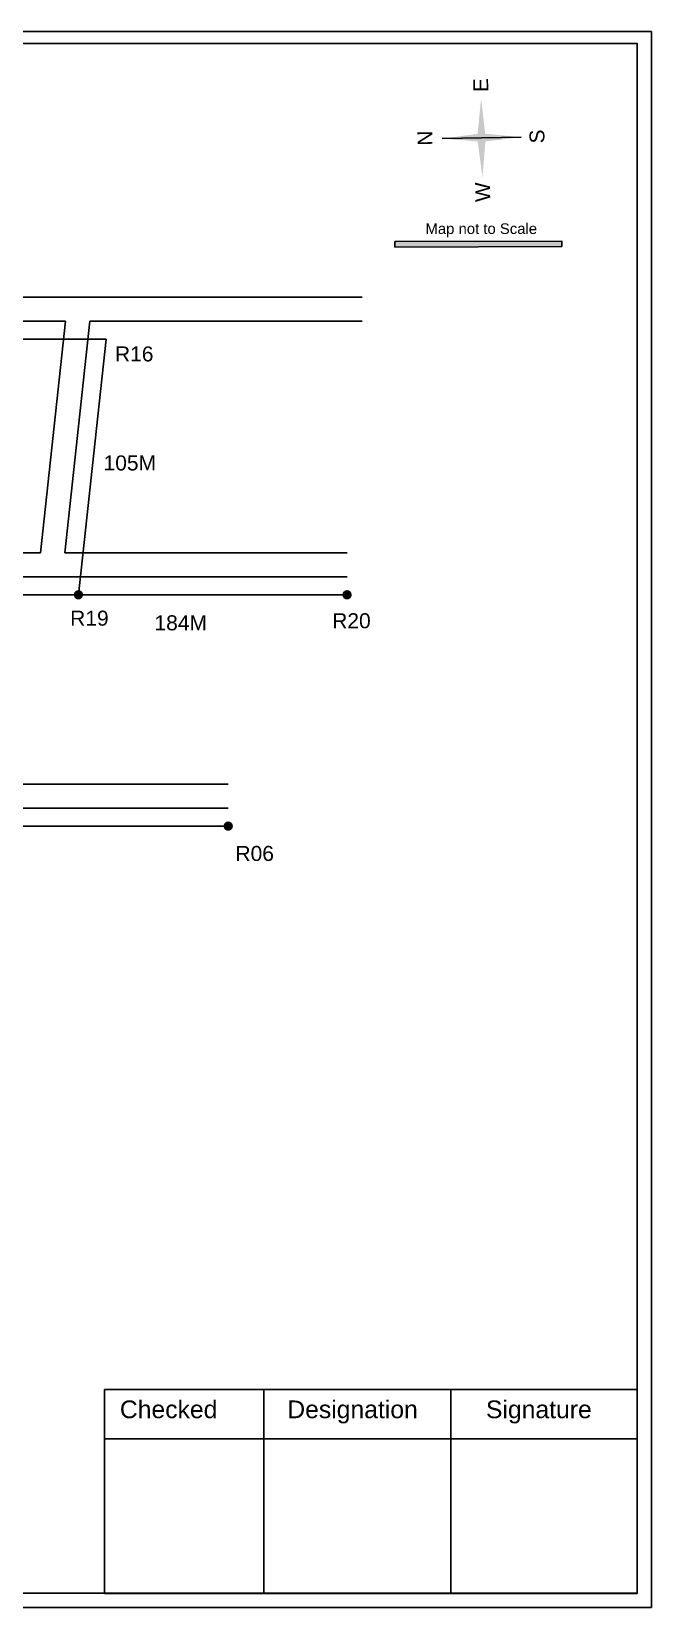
# Model space of a CAD drawing. Header units: inches. Extents: x 1111 to 5168, y 343 to 1601.
# Drawn here: x 1805 to 2012, y 1076 to 1601 of the extents above; entities that cross this region are included whole.
import ezdxf

# ---------------------------------------------------------------- set-up
doc = ezdxf.new("R2010")
doc.units = ezdxf.units.IN
doc.header["$MEASUREMENT"] = 0
doc.layers.add('pipe', color=5, linetype='Continuous')
doc.styles.get("Standard").update_dxf_attribs({"font": 'arial.ttf'})

msp = doc.modelspace()

# ---------------------------------------------------------------- hatches: boundary and pattern name
at = {"true_color": 0x0093dd}
h = msp.add_hatch(color=142, dxfattribs=at)
h.dxf.hatch_style = 1
h.paths.add_polyline_path([(1926.19, 1530.89), (1926.19, 1529.05), (1981.7, 1529.18), (1981.7, 1531.02)])
at = {"ltscale": 0.5}
h = msp.add_hatch(color=5, dxfattribs=at)
h.dxf.hatch_style = 1
h.paths.add_polyline_path([(1822.47, 1413.31, 1), (1819.35, 1413.31, 1)])
h = msp.add_hatch(color=5, dxfattribs=at)
h.dxf.hatch_style = 1
h.paths.add_polyline_path([(1911.84, 1413.31, 1), (1908.72, 1413.31, 1)])
h = msp.add_hatch(color=5, dxfattribs=at)
h.dxf.hatch_style = 1
h.paths.add_polyline_path([(1872.31, 1336.32, 1), (1869.19, 1336.32, 1)])

# ---------------------------------------------------------------- linework, layer by layer
for p, q in [((1968.26, 1565.6), (1941.96, 1565.14)), ((1941.96, 1565.14), (1968.26, 1565.6)), ((1968.26, 1565.6), (1941.96, 1565.14)), ((1955.13, 1565.37), (1968.26, 1565.6)), ((1697.05, 1512.4), (1915.28, 1512.4)), ((1697.93, 1504.4), (1816.66, 1504.4)), ((1816.66, 1504.4), (1808.34, 1427.31)), ((1824.71, 1504.4), (1816.39, 1427.31)), ((1824.71, 1504.4), (1915.28, 1504.4)), ((1685.93, 1427.31), (1808.34, 1427.31)), ((1816.39, 1427.31), (1910.28, 1427.31)), ((1570.81, 1419.31), (1910.28, 1419.31)), ((1564.8, 1350.32), (1870.75, 1350.32)), ((1587.65, 1342.32), (1870.75, 1342.32))]:
    msp.add_line(p, q)
at = {"color": 1}
msp.add_line((1941.96, 1565.14), (1955.12, 1565.37), dxfattribs=at)
at = {"color": 242, "true_color": 0xcd2027}
for p, q in [((1882.59, 1148.82), (1882.59, 1080.93)), ((1944.8, 1148.82), (1944.8, 1080.93)), ((1829.63, 1132.38), (2006.85, 1132.38))]:
    msp.add_line(p, q, dxfattribs=at)
for points in [[(1121.42, 1600.78), (1121.42, 1076.28), (2011.56, 1076.28), (2011.56, 1600.78)], [(1125.53, 1596.76), (1125.53, 1080.99), (2006.85, 1080.99), (2006.85, 1596.76)]]:
    msp.add_lwpolyline(points, close=True)
at = {"color": 142, "true_color": 0x0093dd}
msp.add_lwpolyline([(1981.7, 1529.18), (1926.19, 1529.05), (1926.19, 1530.89), (1981.7, 1531.02), (1981.7, 1529.18)], dxfattribs=at)
at = {"color": 242, "true_color": 0xcd2027}
msp.add_lwpolyline([(2006.85, 1080.93), (1829.63, 1080.93), (1829.63, 1148.82), (2006.85, 1148.82)], close=True, dxfattribs=at)
for points in [[(1956.4, 1565.4), (1953.59, 1565.35), (1954.88, 1578.52)], [(1956.4, 1565.4), (1953.59, 1565.35), (1954.88, 1578.52)], [(1956.41, 1565.4), (1953.59, 1565.35), (1955.34, 1552.22)], [(1956.41, 1565.4), (1953.59, 1565.35), (1955.34, 1552.22)], [(1955.14, 1564.07), (1955.09, 1566.89), (1968.26, 1565.6)], [(1955.14, 1564.07), (1955.09, 1566.89), (1968.26, 1565.6)]]:
    msp.add_solid(points)
at = {"color": 1}
msp.add_solid([(1955.14, 1564.07), (1955.09, 1566.89), (1941.96, 1565.14)], dxfattribs=at)
msp.add_solid([(1955.14, 1564.07), (1955.09, 1566.89), (1941.96, 1565.14)], dxfattribs=at)
at = {"layer": 'pipe'}
for p, q in [((1695.28, 1498.4), (1816.66, 1498.4)), ((1816.01, 1498.4), (1830.09, 1498.4)), ((1830.09, 1498.4), (1820.91, 1413.31)), ((1576.31, 1413.31), (1910.28, 1413.31)), ((1579.65, 1336.32), (1870.75, 1336.32))]:
    msp.add_line(p, q, dxfattribs=at)

# ---------------------------------------------------------------- texts
for s, p in [('E', (1957.28, 1580.69)), ('N', (1938.7, 1562.84)), ('S', (1975.98, 1563.58)), ('W', (1957.93, 1544.09))]:
    msp.add_text(s, height=4.95, rotation=91.0063).set_placement(p)
for s, height, p in [('Map not to Scale', 3.5424, (1936.37, 1533.4)), ('R16', 5, (1833.07, 1490.98)), ('105M', 5, (1829.27, 1454.7)), ('R19', 5, (1818.16, 1403.03)), ('184M', 5, (1846.21, 1401.49)), ('R20', 5, (1905.34, 1402.18)), ('R06', 5, (1873.15, 1324.73)), ('Checked', 5.886, (1834.7, 1139.28)), ('Designation', 5.886, (1890.4, 1139.28)), ('Signature', 5.886, (1956.5, 1139.28))]:
    msp.add_text(s, height=height).set_placement(p)

doc.saveas('drawing.dxf')
